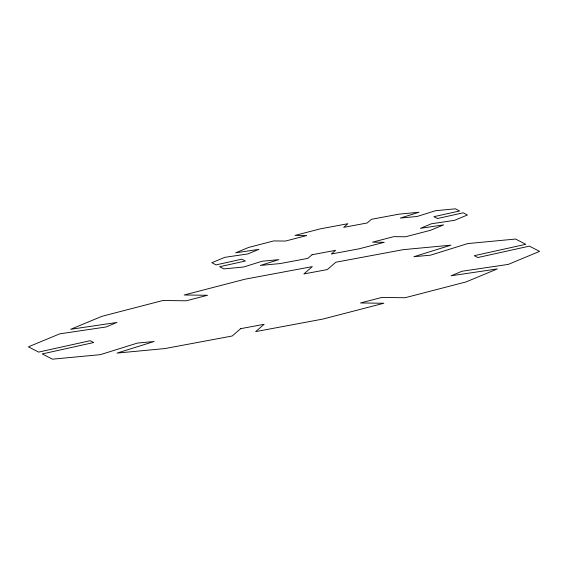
<?xml version="1.0" encoding="UTF-8"?>
<svg xmlns="http://www.w3.org/2000/svg" width="568" height="568" viewBox="0 0 568 568"><rect width="100%" height="100%" fill="white"/><g stroke="black" fill="none" stroke-linecap="round" stroke-linejoin="round"><path stroke-width="0.85" d="M312.088 254.72L307.849 258.39L280.102 263.573L260.336 265.441L278.867 259.647L262.146 261.23L243.615 267.017L223.849 268.884L219.624 266.719L245.376 261.017L241.798 259.185L216.053 264.887L211.829 262.721L224.75 257.354L247.882 253.917L258.823 249.38L235.692 252.81L248.614 247.442L273.755 240.917L285.434 241.066L306.706 235.55L295.026 235.4L320.167 228.883L347.921 223.7L343.683 227.363L367.162 222.983L371.401 219.312L399.155 214.129L418.914 212.262L400.383 218.055L417.104 216.472L435.635 210.685L455.401 208.818L459.626 210.984L433.874 216.685L437.452 218.517L463.197 212.815L467.428 214.981L454.499 220.349L431.368 223.785L420.434 228.322L443.565 224.892L430.636 230.26L405.495 236.785L393.816 236.636L372.544 242.153L384.224 242.302L359.082 248.819L331.329 254.002L335.567 250.339L312.088 254.72M240.662 328.666L232.191 336L164.947 348.56L117.058 353.083L154.12 341.503L137.399 343.086L100.337 354.659L52.455 359.182L42.217 353.935L93.706 342.539L90.127 340.708L38.638 352.103L28.4 346.856L59.718 333.849L105.982 326.99L116.916 322.446L70.659 329.305L101.977 316.298L162.895 300.5L186.247 300.791L207.519 295.275L184.167 294.984L245.085 279.179L312.329 266.619L303.859 273.954L327.338 269.566L335.809 262.238L403.053 249.679L450.942 245.156L413.88 256.729L430.601 255.153L467.663 243.58L515.545 239.057L525.783 244.304L474.294 255.699L477.873 257.531L529.362 246.136L539.6 251.383L508.282 264.39L462.018 271.248L451.084 275.792L497.341 268.927L466.023 281.934L405.105 297.738L381.753 297.447L360.481 302.964L383.833 303.255L322.915 319.06L255.671 331.613L264.141 324.285L240.662 328.666"/></g></svg>
